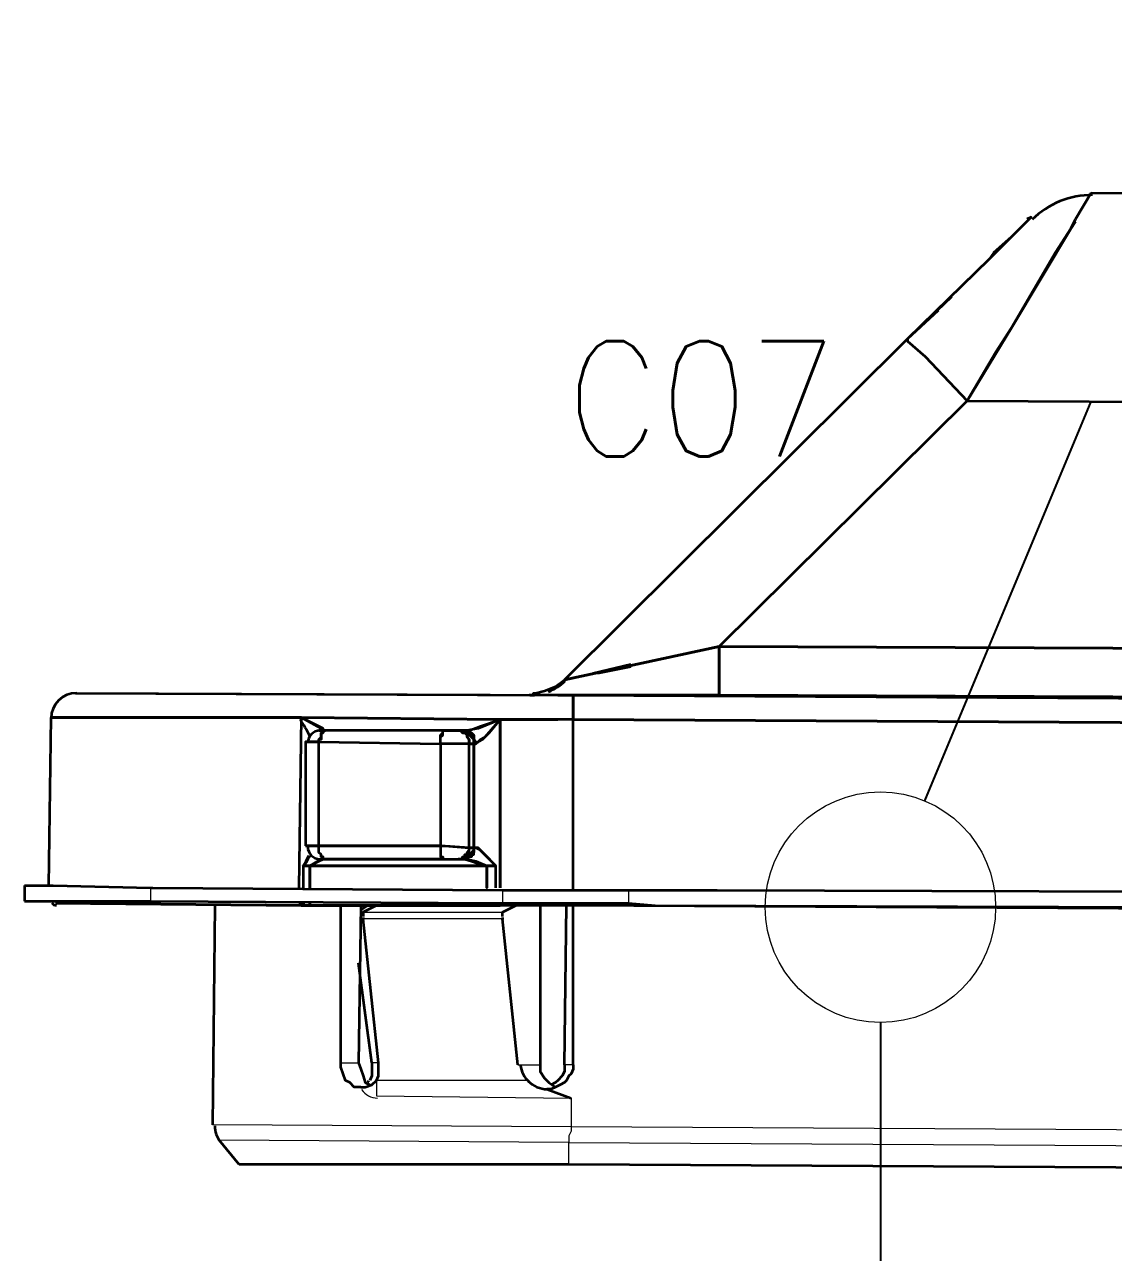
# Model space of a CAD drawing. Header units: inches. Extents: x 47316 to 59086, y 3141 to 11743.
# Drawn here: x 50922.29 to 50945.91, y 4922.29 to 4948.91 of the extents above; entities that cross this region are included whole.
import ezdxf

# ---------------------------------------------------------------- set-up
doc = ezdxf.new("R2010")
doc.units = ezdxf.units.IN
doc.header["$MEASUREMENT"] = 0
doc.layers.add('_BLACK_HOLE', color=7, linetype='Continuous')
doc.layers.add('图层 1', color=7, linetype='Continuous')
doc.styles.get("Standard").update_dxf_attribs({"font": ''})
doc.styles.get('Standard').set_extended_font_data('SimSun')
doc.linetypes.add('_VH_OTCON', pattern='A,0.0001,[7,VeSys.shx,S=0.1,R=0,X=0,Y=0],-0.4,[7,VeSys.shx,S=0.1,R=0,X=0,Y=0],-0.4,["X",Standard,S=1,R=0,X=-0.5,Y=-0.5],-0.0001,[7,VeSys.shx,S=0.1,R=0,X=0,Y=0],-0.4', length=1.2002)
doc.linetypes.add('_VH_SPACE_TAPE', pattern='A,0.0001,[17,VeSys.shx,S=0.1,R=0,X=0,Y=0],-0.4,[17,VeSys.shx,S=0.1,R=0,X=0,Y=0],-0.4,[17,VeSys.shx,S=0.1,R=0,X=0,Y=0],-0.4,[18,VeSys.shx,S=0.1,R=0,X=0,Y=0],-0.5,[18,VeSys.shx,S=0.1,R=180,X=0.1,Y=0],-0.1,[17,VeSys.shx,S=0.1,R=0,X=0,Y=0],-0.4,[17,VeSys.shx,S=0.1,R=0,X=0,Y=0],-0.4,[17,VeSys.shx,S=0.1,R=0,X=0,Y=0],-0.4', length=3.0001)

msp = doc.modelspace()

# ---------------------------------------------------------------- linework, layer by layer
at = {"layer": '_BLACK_HOLE', "linetype": '_VH_OTCON', "lineweight": -3, "ltscale": 5}
msp.add_line((50940.855, 4927.272), (50940.855, 4908.464), dxfattribs=at)
at = {"layer": '_BLACK_HOLE', "linetype": '_VH_SPACE_TAPE', "lineweight": -3, "ltscale": 5}
msp.add_lwpolyline([(50941.817, 4932.08), (50945.428, 4940.74), (50988.36, 4940.538), (50993.046, 4948.912)], dxfattribs=at)
at = {"layer": '_BLACK_HOLE', "linetype": 'Continuous', "lineweight": 15}
msp.add_circle((50940.855, 4929.772), 2.5, dxfattribs=at)
at = {"layer": '图层 1', "color": 7, "lineweight": 35}
for points in [[(50943.696, 4942.338), (50944.992, 4944.498), (50945.088, 4944.69), (50945.424, 4945.266)], [(50945.424, 4945.266), (50945.424, 4945.266)], [(50945.424, 4945.266), (50954.064, 4945.217)], [(50934, 4934.706), (50941.44, 4942.098), (50943.216, 4943.826), (50943.408, 4944.017), (50944.128, 4944.738)], [(50943.312, 4943.97), (50943.216, 4943.826), (50941.44, 4942.098), (50941.44, 4942.05), (50941.824, 4941.714), (50942.736, 4940.754), (50943.696, 4942.338), (50944.656, 4943.97), (50944.992, 4944.498), (50945.088, 4944.642)], [(50944.128, 4944.738), (50944.128, 4944.738), (50943.408, 4944.017), (50943.312, 4943.97), (50943.696, 4944.306)], [(50944.128, 4944.738), (50944.128, 4944.738), (50944.032, 4944.69)], [(50943.312, 4943.97), (50943.312, 4943.97), (50943.216, 4943.826), (50941.44, 4942.098)], [(50942.4, 4943.01), (50941.44, 4942.098), (50942.112, 4942.722)], [(50943.696, 4942.338), (50943.36, 4941.81), (50942.736, 4940.754), (50952, 4940.706), (50952, 4936.146)], [(50941.44, 4942.098), (50934, 4934.706)], [(50941.824, 4941.714), (50942.736, 4940.754), (50937.36, 4935.426), (50934, 4934.706), (50941.44, 4942.098), (50941.44, 4942.05), (50941.824, 4941.714)], [(50949.312, 4936.098), (50949.312, 4935.378), (50937.36, 4935.426), (50942.736, 4940.754), (50952, 4940.706), (50951.616, 4940.322), (50951.52, 4940.226)], [(50933.52, 4934.37), (50933.376, 4934.37), (50933.328, 4934.37), (50933.328, 4934.417), (50933.376, 4934.417), (50933.568, 4934.466), (50933.808, 4934.562), (50934, 4934.706), (50937.36, 4935.426), (50937.36, 4934.37), (50933.232, 4934.37)], [(50949.312, 4934.994), (50949.312, 4934.322), (50937.36, 4934.37), (50937.36, 4935.042), (50937.36, 4935.426), (50949.312, 4935.378), (50949.312, 4934.994)], [(50934.624, 4934.85), (50935.44, 4935.042)], [(50934.72, 4934.85), (50935.44, 4934.994)], [(50923.392, 4934.417), (50933.856, 4934.37), (50934.192, 4934.37), (50934.192, 4934.322), (50934.192, 4934.274), (50934.192, 4934.226), (50934.192, 4934.13), (50934.192, 4934.034), (50934.192, 4933.938), (50934.192, 4933.842), (50933.856, 4933.842), (50932.608, 4933.842), (50928.288, 4933.89), (50922.864, 4933.89)], [(50923.392, 4934.417), (50934.192, 4934.37), (50951.28, 4934.274), (50961.888, 4934.226)], [(50933.232, 4934.37), (50933.232, 4934.37)], [(50951.328, 4933.938), (50951.328, 4933.842), (50951.328, 4933.746), (50934.192, 4933.842), (50934.192, 4933.938), (50934.192, 4934.034), (50934.192, 4934.13), (50934.192, 4934.178), (50934.192, 4934.274), (50934.192, 4934.322), (50934.192, 4934.37), (50951.28, 4934.274), (50951.328, 4934.226), (50951.328, 4934.178), (50951.328, 4934.13), (50951.328, 4934.034), (50951.328, 4933.938)], [(50922.816, 4930.242), (50922.864, 4933.89), (50928.288, 4933.89), (50928.24, 4930.194)], [(50928.288, 4933.89), (50928.24, 4930.194)], [(50931.84, 4933.602), (50928.768, 4933.602), (50928.72, 4933.65), (50928.288, 4933.89), (50932.608, 4933.842), (50932.128, 4933.65), (50931.888, 4933.602), (50931.84, 4933.602)], [(50928.768, 4933.602), (50928.768, 4933.65), (50928.288, 4933.89)], [(50928.384, 4933.362), (50928.672, 4933.362), (50928.672, 4933.41), (50928.72, 4933.458), (50928.72, 4933.506), (50928.72, 4933.554), (50928.768, 4933.554), (50928.768, 4933.602), (50928.816, 4933.602), (50928.672, 4933.602)], [(50931.84, 4933.602), (50931.792, 4933.602), (50931.696, 4933.602), (50931.36, 4933.602), (50928.816, 4933.602), (50928.672, 4933.602)], [(50928.672, 4933.602), (50928.768, 4933.602)], [(50932.512, 4930.194), (50932.512, 4930.674), (50932.32, 4930.866), (50932.224, 4930.962), (50932.128, 4931.058), (50932.08, 4931.058), (50932.032, 4931.058), (50932.032, 4933.314), (50932.08, 4933.314), (50932.128, 4933.362), (50932.176, 4933.41), (50932.272, 4933.458), (50932.56, 4933.794)], [(50932.56, 4933.794), (50932.608, 4933.842), (50932.608, 4930.194)], [(50932.608, 4930.194), (50932.608, 4933.842), (50933.856, 4933.842)], [(50934.192, 4930.146), (50934.192, 4933.842), (50933.856, 4933.842)], [(50934.192, 4930.146), (50934.192, 4933.842), (50951.328, 4933.746)], [(50928.384, 4931.106), (50928.672, 4931.106), (50928.672, 4933.362), (50928.384, 4933.362), (50928.384, 4931.106)], [(50928.672, 4933.362), (50931.312, 4933.314), (50931.312, 4931.106), (50928.672, 4931.106), (50928.672, 4933.362)], [(50931.312, 4933.314), (50931.312, 4931.106), (50931.408, 4931.106), (50931.936, 4931.058), (50931.936, 4933.314), (50931.408, 4933.314), (50931.312, 4933.314)], [(50932.032, 4933.314), (50932.032, 4931.058), (50931.936, 4931.058), (50931.936, 4933.314), (50932.032, 4933.314)], [(50928.672, 4930.817), (50928.816, 4930.817), (50928.768, 4930.817), (50928.768, 4930.866), (50928.72, 4930.866), (50928.72, 4930.914), (50928.672, 4930.962), (50928.672, 4931.01), (50928.672, 4931.058), (50928.672, 4931.106), (50928.384, 4931.106)], [(50931.312, 4931.106), (50931.312, 4931.058), (50931.312, 4931.01), (50931.312, 4930.962), (50931.312, 4930.914), (50931.312, 4930.866), (50931.36, 4930.866), (50931.36, 4930.817), (50931.696, 4930.817), (50931.744, 4930.817), (50931.792, 4930.817), (50931.792, 4930.866), (50931.84, 4930.866), (50931.888, 4930.914), (50931.888, 4930.962), (50931.936, 4931.01), (50931.936, 4931.058), (50931.312, 4931.106), (50931.312, 4931.058), (50931.312, 4931.01), (50931.312, 4930.962), (50931.312, 4930.914), (50931.312, 4930.866), (50931.36, 4930.866), (50931.36, 4930.817), (50928.816, 4930.817), (50928.768, 4930.817), (50928.768, 4930.866), (50928.72, 4930.866), (50928.72, 4930.914), (50928.672, 4930.962), (50928.672, 4931.01), (50928.672, 4931.058), (50928.672, 4931.106), (50931.312, 4931.106)], [(50931.84, 4930.817), (50931.888, 4930.817), (50932.08, 4930.77), (50932.32, 4930.674), (50932.512, 4930.674), (50932.272, 4930.914), (50932.176, 4931.01), (50932.08, 4931.058), (50932.032, 4931.058), (50932.032, 4931.01), (50932.032, 4930.962), (50931.984, 4930.914), (50931.984, 4930.866), (50931.936, 4930.866), (50931.888, 4930.817), (50931.84, 4930.817)], [(50932.032, 4931.058), (50932.032, 4931.058)], [(50928.336, 4930.674), (50928.48, 4930.674), (50928.72, 4930.817), (50928.768, 4930.817)], [(50928.336, 4930.674), (50928.432, 4930.674)], [(50928.336, 4930.194), (50928.336, 4930.674)], [(50928.336, 4930.674), (50928.48, 4930.674)], [(50928.432, 4930.674), (50928.336, 4930.674)], [(50928.336, 4930.194), (50928.336, 4930.674), (50928.48, 4930.674)], [(50928.336, 4930.674), (50928.48, 4930.674)], [(50928.48, 4930.674), (50928.336, 4930.674)], [(50928.432, 4930.674), (50928.336, 4930.674)], [(50932.32, 4930.674), (50928.48, 4930.674), (50928.672, 4930.77), (50928.768, 4930.817)], [(50928.672, 4930.817), (50928.816, 4930.817), (50931.36, 4930.817), (50931.696, 4930.817), (50931.744, 4930.817), (50931.84, 4930.817)], [(50931.696, 4930.817), (50931.744, 4930.817)], [(50931.84, 4930.817), (50931.984, 4930.77), (50932.272, 4930.674), (50932.32, 4930.674)], [(50932.512, 4930.674), (50932.272, 4930.674)], [(50932.32, 4930.674), (50932.512, 4930.674)], [(50932.32, 4930.674), (50932.512, 4930.674)], [(50932.512, 4930.194), (50932.512, 4930.674)], [(50922.288, 4930.242), (50922.864, 4930.242), (50922.912, 4930.242), (50925.024, 4930.194)], [(50922.288, 4930.242), (50922.288, 4929.906)], [(50925.024, 4930.194), (50925.072, 4930.194), (50932.656, 4930.146)], [(50932.656, 4930.146), (50934.96, 4930.146), (50935.392, 4930.146), (50937.312, 4930.146), (50951.28, 4930.098)], [(50922.288, 4929.906), (50922.384, 4929.906), (50922.864, 4929.906), (50922.912, 4929.906), (50925.024, 4929.906), (50932.512, 4929.858), (50932.656, 4929.858), (50932.848, 4929.858), (50935.392, 4929.858), (50935.968, 4929.81), (50951.28, 4929.762)], [(50962.272, 4929.666), (50957.328, 4929.666), (50957.232, 4929.666), (50957.088, 4929.666), (50953.344, 4929.714), (50953.2, 4929.714), (50953.104, 4929.714), (50951.28, 4929.714), (50934.192, 4929.81), (50932.608, 4929.81), (50932.512, 4929.81), (50932.32, 4929.81), (50928.528, 4929.81), (50928.384, 4929.81), (50928.288, 4929.81), (50922.96, 4929.858)], [(50922.96, 4929.858), (50928.288, 4929.81), (50928.288, 4929.858), (50928.24, 4929.858)], [(50928.24, 4929.858), (50928.288, 4929.858), (50928.288, 4929.81), (50928.384, 4929.81), (50928.336, 4929.81), (50928.336, 4929.858)], [(50928.336, 4929.858), (50928.336, 4929.81), (50928.384, 4929.81), (50928.528, 4929.81), (50928.48, 4929.81), (50928.48, 4929.858)], [(50932.512, 4929.858), (50932.512, 4929.81), (50932.608, 4929.81), (50932.608, 4929.858)], [(50934.192, 4929.858), (50934.192, 4929.81), (50933.856, 4929.81), (50932.608, 4929.81), (50932.608, 4929.858)], [(50934.192, 4929.858), (50934.192, 4929.81)], [(50926.416, 4929.81), (50926.368, 4925.058)], [(50929.152, 4926.402), (50929.152, 4929.81)], [(50929.584, 4929.81), (50929.536, 4926.402), (50929.584, 4926.258), (50929.632, 4926.114), (50929.68, 4925.97), (50929.776, 4925.922)], [(50929.728, 4929.81), (50929.584, 4929.714)], [(50929.92, 4929.81), (50929.632, 4929.666), (50929.632, 4929.617), (50929.632, 4929.57)], [(50932.656, 4929.57), (50932.656, 4929.666), (50932.944, 4929.81)], [(50933.472, 4929.81), (50933.472, 4926.354), (50933.472, 4926.21), (50933.568, 4926.066), (50933.664, 4925.97), (50933.808, 4925.874)], [(50934, 4926.354), (50934.048, 4929.81)], [(50934.192, 4926.354), (50934.192, 4929.81)], [(50951.28, 4929.762), (50951.28, 4929.714), (50934.192, 4929.81)], [(50929.584, 4925.874), (50929.68, 4925.874), (50929.824, 4925.922), (50929.92, 4926.017), (50929.968, 4926.114), (50929.968, 4926.21), (50929.968, 4926.306), (50929.968, 4926.402), (50929.632, 4929.522)], [(50932.992, 4926.354), (50932.656, 4929.522)], [(50929.824, 4926.402), (50929.536, 4928.562)], [(50929.584, 4925.874), (50929.44, 4925.874), (50929.344, 4925.97), (50929.248, 4926.017), (50929.2, 4926.162), (50929.152, 4926.306), (50929.152, 4926.402)], [(50929.824, 4926.402), (50929.824, 4926.306), (50929.824, 4926.21), (50929.824, 4926.114), (50929.776, 4926.017)], [(50934.192, 4926.354), (50934.192, 4926.258), (50934.144, 4926.162), (50934.096, 4926.114), (50934.048, 4926.017), (50934, 4925.97), (50933.904, 4925.922), (50933.808, 4925.874), (50933.712, 4925.826), (50933.616, 4925.826)], [(50934, 4926.354), (50934, 4926.258), (50934, 4926.21), (50933.952, 4926.114), (50933.856, 4926.017), (50933.808, 4925.97), (50933.712, 4925.922)], [(50933.616, 4925.826), (50934.144, 4925.634)], [(50926.944, 4924.194), (50926.512, 4924.722)], [(50958.24, 4924.05), (50951.232, 4924.098), (50934.096, 4924.194), (50926.944, 4924.194)]]:
    msp.add_lwpolyline(points, dxfattribs=at)
at = {"layer": '图层 1', "color": 7, "lineweight": 13}
for points in [[(50925.024, 4930.194), (50925.024, 4929.906)], [(50932.656, 4930.146), (50932.656, 4929.858)], [(50935.392, 4930.146), (50935.392, 4929.858)], [(50929.632, 4929.666), (50932.656, 4929.666)], [(50932.656, 4929.522), (50929.632, 4929.522)], [(50929.152, 4926.402), (50929.536, 4926.402)], [(50929.968, 4926.402), (50929.824, 4926.402)], [(50932.992, 4926.354), (50933.472, 4926.354)], [(50934.192, 4926.354), (50934, 4926.354)], [(50933.184, 4926.017), (50929.92, 4926.017), (50929.92, 4925.874), (50929.92, 4925.682)], [(50929.92, 4925.682), (50934.144, 4925.634), (50934.144, 4925.01), (50926.368, 4925.058)], [(50934.144, 4925.01), (50934.144, 4924.914), (50934.096, 4924.817), (50934.096, 4924.77), (50934.096, 4924.674)], [(50951.232, 4924.914), (50934.144, 4925.01)], [(50934.096, 4924.194), (50934.096, 4924.674), (50926.512, 4924.722)], [(50934.096, 4924.674), (50951.232, 4924.578), (50951.232, 4924.098)]]:
    msp.add_lwpolyline(points, dxfattribs=at)
at = {"layer": '图层 1', "color": 7, "lineweight": 35}
for points in [[(50945.457, 4945.217), (50944.967, 4945.22), (50944.496, 4945.028), (50944.148, 4944.683)], [(50933.656, 4934.446), (50933.79, 4934.5), (50933.913, 4934.58), (50934.016, 4934.682)], [(50923.419, 4934.417), (50923.114, 4934.419), (50922.866, 4934.173), (50922.864, 4933.869)], [(50933.251, 4934.37), (50933.29, 4934.369), (50933.33, 4934.371), (50933.37, 4934.376)], [(50928.469, 4933.496), (50928.412, 4933.616), (50928.346, 4933.732), (50928.272, 4933.842)], [(50928.47, 4933.494), (50928.413, 4933.614), (50928.347, 4933.73), (50928.272, 4933.841)], [(50928.697, 4933.602), (50928.552, 4933.603), (50928.433, 4933.485), (50928.432, 4933.339)], [(50928.432, 4931.083), (50928.431, 4930.937), (50928.549, 4930.818), (50928.695, 4930.818)], [(50928.327, 4930.658), (50928.376, 4930.735), (50928.419, 4930.814), (50928.458, 4930.896)], [(50928.35, 4930.658), (50928.398, 4930.735), (50928.442, 4930.815), (50928.482, 4930.898)], [(50922.88, 4929.87), (50922.901, 4929.833), (50922.941, 4929.81), (50922.983, 4929.81)], [(50932.51, 4929.791), (50932.512, 4929.808), (50932.512, 4929.825), (50932.512, 4929.842)], [(50929.632, 4929.548), (50929.632, 4929.535), (50929.633, 4929.523), (50929.634, 4929.51)], [(50932.656, 4929.548), (50932.656, 4929.535), (50932.657, 4929.523), (50932.658, 4929.51)], [(50933.045, 4926.346), (50933.064, 4926.211), (50933.127, 4926.086), (50933.225, 4925.992)], [(50929.711, 4925.952), (50929.73, 4925.971), (50929.746, 4925.992), (50929.76, 4926.015)], [(50933.215, 4926.003), (50933.324, 4925.892), (50933.472, 4925.829), (50933.628, 4925.826)], [(50926.416, 4925.036), (50926.415, 4924.907), (50926.46, 4924.782), (50926.542, 4924.682)]]:
    msp.add_open_spline(points, degree=3, dxfattribs=at)
for points, knots in [([(50931.36, 4933.602), (50931.36, 4933.602), (50931.36, 4933.554), (50931.36, 4933.554), (50931.36, 4933.554), (50931.312, 4933.506), (50931.312, 4933.506), (50931.312, 4933.506), (50931.312, 4933.458), (50931.312, 4933.458), (50931.312, 4933.458), (50931.312, 4933.41), (50931.312, 4933.41), (50931.312, 4933.41), (50931.312, 4933.362), (50931.312, 4933.362), (50931.312, 4933.362), (50931.312, 4933.314), (50931.312, 4933.314), (50931.312, 4933.314), (50931.936, 4933.314), (50931.936, 4933.314), (50931.936, 4933.314), (50931.936, 4933.362), (50931.936, 4933.362), (50931.936, 4933.362), (50931.936, 4933.41), (50931.936, 4933.41), (50931.936, 4933.41), (50931.888, 4933.458), (50931.888, 4933.458), (50931.888, 4933.458), (50931.888, 4933.506), (50931.888, 4933.506), (50931.888, 4933.506), (50931.84, 4933.554), (50931.84, 4933.554), (50931.84, 4933.554), (50931.792, 4933.554), (50931.792, 4933.554), (50931.792, 4933.554), (50931.744, 4933.602), (50931.744, 4933.602), (50931.744, 4933.602), (50931.696, 4933.602), (50931.696, 4933.602), (50931.696, 4933.602), (50931.744, 4933.602), (50931.744, 4933.602), (50931.744, 4933.602), (50931.792, 4933.554), (50931.792, 4933.554), (50931.792, 4933.554), (50931.84, 4933.554), (50931.84, 4933.554), (50931.84, 4933.554), (50931.888, 4933.506), (50931.888, 4933.506), (50931.888, 4933.506), (50931.888, 4933.458), (50931.888, 4933.458), (50931.888, 4933.458), (50931.936, 4933.41), (50931.936, 4933.41), (50931.936, 4933.41), (50931.936, 4933.362), (50931.936, 4933.362), (50931.936, 4933.362), (50931.936, 4933.314), (50931.936, 4933.314), (50931.936, 4933.314), (50932.032, 4933.314), (50932.032, 4933.314), (50932.032, 4933.314), (50932.032, 4933.362), (50932.032, 4933.362), (50932.032, 4933.362), (50932.032, 4933.41), (50932.032, 4933.41), (50932.032, 4933.41), (50931.984, 4933.458), (50931.984, 4933.458), (50931.984, 4933.458), (50931.984, 4933.506), (50931.984, 4933.506), (50931.984, 4933.506), (50931.936, 4933.554), (50931.936, 4933.554), (50931.936, 4933.554), (50931.888, 4933.554), (50931.888, 4933.554), (50931.888, 4933.554), (50931.84, 4933.602), (50931.84, 4933.602), (50931.84, 4933.602), (50931.792, 4933.602), (50931.792, 4933.602), (50931.792, 4933.602), (50931.84, 4933.602), (50931.84, 4933.602), (50931.84, 4933.602), (50931.888, 4933.554), (50931.888, 4933.554), (50931.888, 4933.554), (50931.936, 4933.554), (50931.936, 4933.554), (50931.936, 4933.554), (50931.936, 4933.506), (50931.936, 4933.506), (50931.936, 4933.506), (50931.984, 4933.458), (50931.984, 4933.458), (50931.984, 4933.458), (50932.032, 4933.41), (50932.032, 4933.41), (50932.032, 4933.41), (50932.032, 4933.362), (50932.032, 4933.362), (50932.032, 4933.362), (50932.032, 4933.314), (50932.032, 4933.314), (50932.032, 4933.314), (50932.08, 4933.314), (50932.08, 4933.314), (50932.08, 4933.314), (50932.128, 4933.362), (50932.128, 4933.362), (50932.128, 4933.362), (50932.224, 4933.41), (50932.224, 4933.41), (50932.224, 4933.41), (50932.368, 4933.554), (50932.368, 4933.554), (50932.368, 4933.554), (50932.608, 4933.842), (50932.608, 4933.842), (50932.608, 4933.842), (50932.176, 4933.698), (50932.176, 4933.698), (50932.176, 4933.698), (50931.936, 4933.602), (50931.936, 4933.602), (50931.936, 4933.602), (50931.84, 4933.602), (50931.84, 4933.602), (50931.84, 4933.602), (50931.888, 4933.602), (50931.888, 4933.602), (50931.888, 4933.602), (50931.936, 4933.554), (50931.936, 4933.554), (50931.936, 4933.554), (50931.984, 4933.554), (50931.984, 4933.554), (50931.984, 4933.554), (50931.984, 4933.506), (50931.984, 4933.506), (50931.984, 4933.506), (50932.032, 4933.458), (50932.032, 4933.458), (50932.032, 4933.458), (50932.032, 4933.41), (50932.032, 4933.41), (50932.032, 4933.41), (50932.08, 4933.362), (50932.08, 4933.362), (50932.08, 4933.362), (50932.08, 4933.314), (50932.08, 4933.314), (50932.08, 4933.314), (50932.08, 4933.362), (50932.08, 4933.362), (50932.08, 4933.362), (50932.032, 4933.41), (50932.032, 4933.41), (50932.032, 4933.41), (50932.032, 4933.458), (50932.032, 4933.458), (50932.032, 4933.458), (50932.032, 4933.506), (50932.032, 4933.506), (50932.032, 4933.506), (50931.984, 4933.554), (50931.984, 4933.554), (50931.984, 4933.554), (50931.936, 4933.554), (50931.936, 4933.554), (50931.936, 4933.554), (50931.888, 4933.602), (50931.888, 4933.602), (50931.888, 4933.602), (50931.84, 4933.602), (50931.84, 4933.602), (50931.84, 4933.602), (50931.792, 4933.602), (50931.792, 4933.602), (50931.792, 4933.602), (50931.696, 4933.602), (50931.696, 4933.602), (50931.696, 4933.602), (50931.36, 4933.602), (50931.36, 4933.602), (50931.36, 4933.602), (50931.36, 4933.554), (50931.36, 4933.554), (50931.36, 4933.554), (50931.36, 4933.506), (50931.36, 4933.506), (50931.36, 4933.506), (50931.312, 4933.458), (50931.312, 4933.458), (50931.312, 4933.458), (50931.312, 4933.41), (50931.312, 4933.41), (50931.312, 4933.41), (50931.312, 4933.362), (50931.312, 4933.362), (50931.312, 4933.362), (50931.312, 4933.314), (50931.312, 4933.314), (50931.312, 4933.314), (50928.672, 4933.362), (50928.672, 4933.362), (50928.672, 4933.362), (50928.672, 4933.41), (50928.672, 4933.41), (50928.672, 4933.41), (50928.72, 4933.41), (50928.72, 4933.41), (50928.72, 4933.41), (50928.72, 4933.458), (50928.72, 4933.458), (50928.72, 4933.458), (50928.72, 4933.506), (50928.72, 4933.506), (50928.72, 4933.506), (50928.72, 4933.554), (50928.72, 4933.554), (50928.72, 4933.554), (50928.768, 4933.554), (50928.768, 4933.554), (50928.768, 4933.554), (50928.768, 4933.602), (50928.768, 4933.602), (50928.768, 4933.602), (50928.816, 4933.602), (50928.816, 4933.602), (50928.816, 4933.602), (50931.36, 4933.602), (50931.36, 4933.602)], [0, 0, 0, 0, 1, 1, 1, 2, 2, 2, 3, 3, 3, 4, 4, 4, 5, 5, 5, 6, 6, 6, 7, 7, 7, 8, 8, 8, 9, 9, 9, 10, 10, 10, 11, 11, 11, 12, 12, 12, 13, 13, 13, 14, 14, 14, 15, 15, 15, 16, 16, 16, 17, 17, 17, 18, 18, 18, 19, 19, 19, 20, 20, 20, 21, 21, 21, 22, 22, 22, 23, 23, 23, 24, 24, 24, 25, 25, 25, 26, 26, 26, 27, 27, 27, 28, 28, 28, 29, 29, 29, 30, 30, 30, 31, 31, 31, 32, 32, 32, 33, 33, 33, 34, 34, 34, 35, 35, 35, 36, 36, 36, 37, 37, 37, 38, 38, 38, 39, 39, 39, 40, 40, 40, 41, 41, 41, 42, 42, 42, 43, 43, 43, 44, 44, 44, 45, 45, 45, 46, 46, 46, 47, 47, 47, 48, 48, 48, 49, 49, 49, 50, 50, 50, 51, 51, 51, 52, 52, 52, 53, 53, 53, 54, 54, 54, 55, 55, 55, 56, 56, 56, 57, 57, 57, 58, 58, 58, 59, 59, 59, 60, 60, 60, 61, 61, 61, 62, 62, 62, 63, 63, 63, 64, 64, 64, 65, 65, 65, 66, 66, 66, 67, 67, 67, 68, 68, 68, 69, 69, 69, 70, 70, 70, 71, 71, 71, 72, 72, 72, 73, 73, 73, 74, 74, 74, 75, 75, 75, 76, 76, 76, 77, 77, 77, 78, 78, 78, 79, 79, 79, 80, 80, 80, 81, 81, 81, 82, 82, 82, 83, 83, 83, 83]), ([(50931.744, 4930.817), (50931.744, 4930.817), (50931.744, 4930.817), (50931.744, 4930.817), (50931.744, 4930.817), (50931.792, 4930.817), (50931.792, 4930.817), (50931.792, 4930.817), (50931.84, 4930.817), (50931.84, 4930.817), (50931.84, 4930.817), (50931.888, 4930.866), (50931.888, 4930.866), (50931.888, 4930.866), (50931.936, 4930.914), (50931.936, 4930.914), (50931.936, 4930.914), (50931.984, 4930.914), (50931.984, 4930.914), (50931.984, 4930.914), (50931.984, 4930.962), (50931.984, 4930.962), (50931.984, 4930.962), (50932.032, 4931.01), (50932.032, 4931.01), (50932.032, 4931.01), (50932.032, 4931.058), (50932.032, 4931.058), (50932.032, 4931.058), (50931.936, 4931.058), (50931.936, 4931.058), (50931.936, 4931.058), (50931.936, 4931.01), (50931.936, 4931.01), (50931.936, 4931.01), (50931.936, 4930.962), (50931.936, 4930.962), (50931.936, 4930.962), (50931.888, 4930.914), (50931.888, 4930.914), (50931.888, 4930.914), (50931.84, 4930.914), (50931.84, 4930.914), (50931.84, 4930.914), (50931.84, 4930.866), (50931.84, 4930.866), (50931.84, 4930.866), (50931.792, 4930.817), (50931.792, 4930.817), (50931.792, 4930.817), (50931.744, 4930.817), (50931.744, 4930.817), (50931.744, 4930.817), (50931.696, 4930.817), (50931.696, 4930.817), (50931.696, 4930.817), (50931.744, 4930.817), (50931.744, 4930.817)], [0, 0, 0, 0, 1, 1, 1, 2, 2, 2, 3, 3, 3, 4, 4, 4, 5, 5, 5, 6, 6, 6, 7, 7, 7, 8, 8, 8, 9, 9, 9, 10, 10, 10, 11, 11, 11, 12, 12, 12, 13, 13, 13, 14, 14, 14, 15, 15, 15, 16, 16, 16, 17, 17, 17, 18, 18, 18, 19, 19, 19, 19]), ([(50931.744, 4930.817), (50931.744, 4930.817), (50931.792, 4930.817), (50931.792, 4930.817), (50931.792, 4930.817), (50931.84, 4930.817), (50931.84, 4930.817), (50931.84, 4930.817), (50931.888, 4930.866), (50931.888, 4930.866), (50931.888, 4930.866), (50931.936, 4930.914), (50931.936, 4930.914), (50931.936, 4930.914), (50931.984, 4930.914), (50931.984, 4930.914), (50931.984, 4930.914), (50931.984, 4930.962), (50931.984, 4930.962), (50931.984, 4930.962), (50932.032, 4931.01), (50932.032, 4931.01), (50932.032, 4931.01), (50932.032, 4931.058), (50932.032, 4931.058), (50932.032, 4931.058), (50932.032, 4931.01), (50932.032, 4931.01), (50932.032, 4931.01), (50932.032, 4930.962), (50932.032, 4930.962), (50932.032, 4930.962), (50932.032, 4930.914), (50932.032, 4930.914), (50932.032, 4930.914), (50931.984, 4930.914), (50931.984, 4930.914), (50931.984, 4930.914), (50931.936, 4930.866), (50931.936, 4930.866), (50931.936, 4930.866), (50931.888, 4930.817), (50931.888, 4930.817), (50931.888, 4930.817), (50931.84, 4930.817), (50931.84, 4930.817), (50931.84, 4930.817), (50931.744, 4930.817), (50931.744, 4930.817)], [0, 0, 0, 0, 1, 1, 1, 2, 2, 2, 3, 3, 3, 4, 4, 4, 5, 5, 5, 6, 6, 6, 7, 7, 7, 8, 8, 8, 9, 9, 9, 10, 10, 10, 11, 11, 11, 12, 12, 12, 13, 13, 13, 14, 14, 14, 15, 15, 15, 16, 16, 16, 16]), ([(50928.48, 4930.674), (50928.48, 4930.674), (50928.48, 4930.194), (50928.48, 4930.194), (50928.48, 4930.194), (50928.48, 4930.674), (50928.48, 4930.674), (50928.48, 4930.674), (50932.32, 4930.674), (50932.32, 4930.674)], [0, 0, 0, 0, 1, 1, 1, 2, 2, 2, 3, 3, 3, 3]), ([(50932.32, 4930.674), (50932.32, 4930.674), (50932.32, 4930.194), (50932.32, 4930.194), (50932.32, 4930.194), (50932.32, 4930.674), (50932.32, 4930.674), (50932.32, 4930.674), (50932.512, 4930.674), (50932.512, 4930.674)], [0, 0, 0, 0, 1, 1, 1, 2, 2, 2, 3, 3, 3, 3]), ([(50928.48, 4929.858), (50928.48, 4929.858), (50928.48, 4929.81), (50928.48, 4929.81), (50928.48, 4929.81), (50928.528, 4929.81), (50928.528, 4929.81), (50928.528, 4929.81), (50932.32, 4929.81), (50932.32, 4929.81), (50932.32, 4929.81), (50932.32, 4929.858), (50932.32, 4929.858), (50932.32, 4929.858), (50932.32, 4929.81), (50932.32, 4929.81), (50932.32, 4929.81), (50932.512, 4929.81), (50932.512, 4929.81)], [0, 0, 0, 0, 1, 1, 1, 2, 2, 2, 3, 3, 3, 4, 4, 4, 5, 5, 5, 6, 6, 6, 6])]:
    msp.add_open_spline(points, degree=3, knots=knots, dxfattribs=at)
at = {"layer": '图层 1', "color": 7, "lineweight": 13}
msp.add_open_spline([(50929.601, 4925.821), (50929.677, 4925.703), (50929.808, 4925.633), (50929.947, 4925.634)], degree=3, dxfattribs=at)

# ---------------------------------------------------------------- texts
at = {"layer": '_BLACK_HOLE', "color": 21, "linetype": 'Continuous', "lineweight": 15, "insert": (50934.037, 4942.047), "char_height": 2.5, "width": 6.53571, "attachment_point": 1}
msp.add_mtext('\\Fromans.shx;\\W0.9000000000;\\T1.0000000000;\\o\\lC07', dxfattribs=at)

doc.saveas('drawing.dxf')
